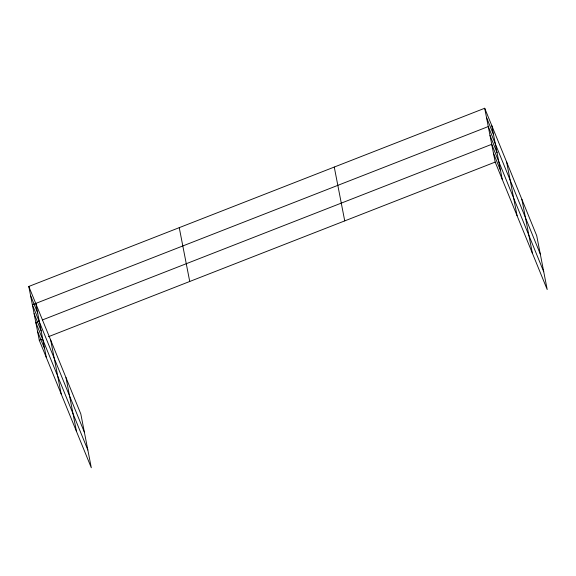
<?xml version="1.0" encoding="UTF-8"?>
<svg xmlns="http://www.w3.org/2000/svg" width="576" height="576" viewBox="0 0 576 576"><rect width="100%" height="100%" fill="white"/><g stroke="black" fill="none" stroke-linecap="round" stroke-linejoin="round"><path stroke-width="0.86" d="M28.8 286.459L80.813 413.921L91.296 467.748L39.283 340.286L28.8 286.459L484.704 108.252L536.717 235.714L547.2 289.541L495.187 162.079L484.704 108.252M39.168 321.221L35.82 322.524L87.833 449.986M42.509 319.91L491.724 144.317L543.744 271.778M39.283 340.286L42.624 338.983M48.478 336.694L495.187 162.079M486.49 117.403L493.553 134.719M540.281 254.009L488.268 126.554L32.364 304.762L84.377 432.223M489.996 135.439L497.059 152.748M493.459 153.202L500.522 170.51M30.578 295.61L37.649 312.926M34.092 313.646L41.155 330.955M37.548 331.409L44.618 348.718M521.885 199.361L532.368 253.188M506.606 161.914L517.082 215.741M491.767 125.568L502.25 179.395M334.26 167.062L344.736 220.889M179.251 227.65L189.727 281.477M65.981 377.568L76.464 431.395M50.695 340.121L61.178 393.948M35.863 303.775L46.346 357.602"/></g></svg>
